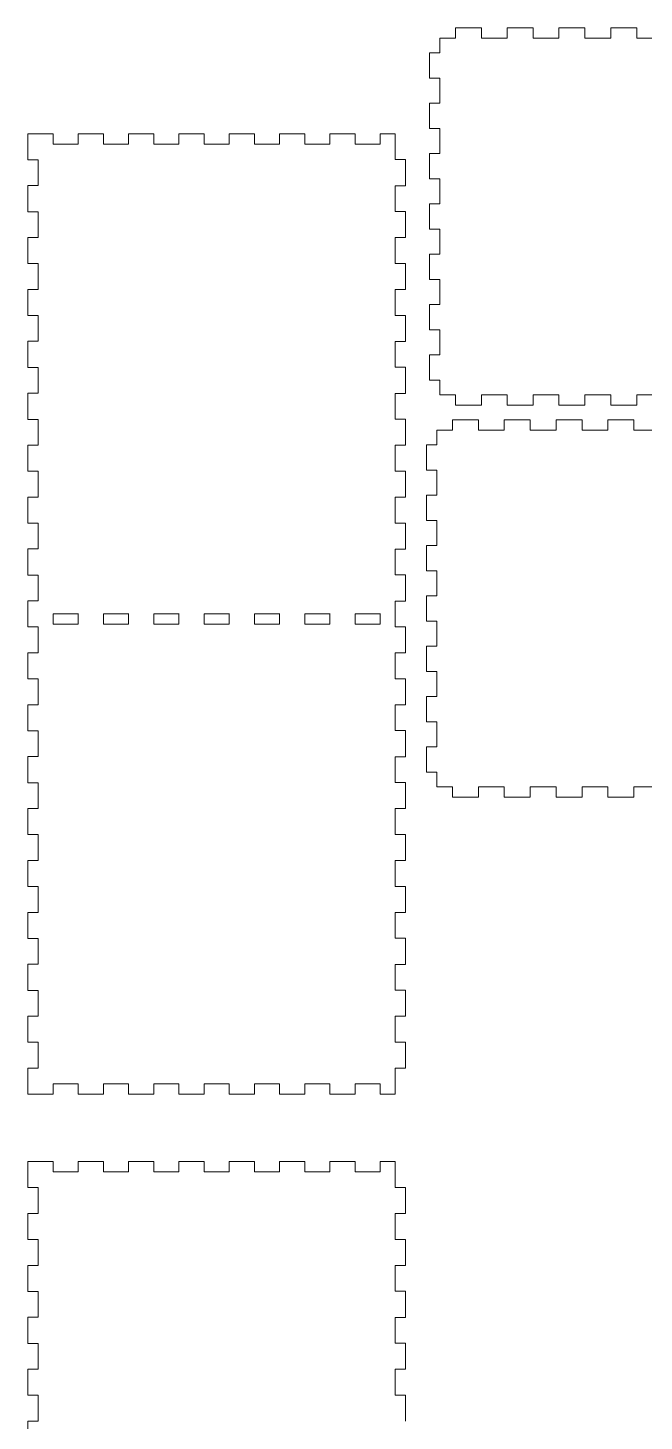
# Model space of a CAD drawing. Header units: millimetres. Extents: x -284 to 247, y -404 to 405.
# Drawn here: x -270.3 to -90.7, y -1 to 405.3 of the extents above; entities that cross this region are included whole.
import ezdxf

# ---------------------------------------------------------------- set-up
doc = ezdxf.new("R2010")
doc.units = ezdxf.units.MM
doc.header["$MEASUREMENT"] = 0
doc.layers.add('Layer 1', color=7, linetype='Continuous')

msp = doc.modelspace()

# ---------------------------------------------------------------- linework, layer by layer
at = {"layer": 'Layer 1', "lineweight": 0}
for points in [[(-150.2186, 402.2771), (-150.2186, 402.2771), (-145.6907, 402.2771), (-145.6907, 402.2771)], [(-150.2186, 397.9609), (-150.2186, 397.9609), (-150.2186, 402.2771), (-150.2186, 402.2771)], [(-145.6907, 405.2771), (-145.6907, 405.2771), (-145.6907, 402.2771), (-145.6907, 402.2771)], [(-145.6907, 405.2771), (-145.6907, 405.2771), (-138.1027, 405.2771), (-138.1027, 405.2771)], [(-138.1027, 405.2771), (-138.1027, 405.2771), (-138.1027, 402.2771), (-138.1027, 402.2771)], [(-138.1027, 402.2771), (-138.1027, 402.2771), (-130.5948, 402.2771), (-130.5948, 402.2771)], [(-130.5948, 405.2771), (-130.5948, 405.2771), (-130.5948, 402.2771), (-130.5948, 402.2771)], [(-130.5948, 405.2771), (-130.5948, 405.2771), (-123.0069, 405.2771), (-123.0069, 405.2771)], [(-123.0069, 405.2771), (-123.0069, 405.2771), (-123.0069, 402.2771), (-123.0069, 402.2771)], [(-123.0069, 402.2771), (-123.0069, 402.2771), (-115.499, 402.2771), (-115.499, 402.2771)], [(-115.499, 405.2771), (-115.499, 405.2771), (-115.499, 402.2771), (-115.499, 402.2771)], [(-115.499, 405.2771), (-115.499, 405.2771), (-107.9111, 405.2771), (-107.9111, 405.2771)], [(-107.9111, 405.2771), (-107.9111, 405.2771), (-107.9111, 402.2771), (-107.9111, 402.2771)], [(-107.9111, 402.2771), (-107.9111, 402.2771), (-100.4031, 402.2771), (-100.4031, 402.2771)], [(-100.4031, 405.2771), (-100.4031, 405.2771), (-100.4031, 402.2771), (-100.4031, 402.2771)], [(-100.4031, 405.2771), (-100.4031, 405.2771), (-92.8152, 405.2771), (-92.8152, 405.2771)], [(-92.8152, 405.2771), (-92.8152, 405.2771), (-92.8152, 402.2771), (-92.8152, 402.2771)], [(-92.8152, 402.2771), (-92.8152, 402.2771), (-85.3073, 402.2771), (-85.3073, 402.2771)], [(-153.2186, 390.585), (-153.2186, 390.585), (-153.2186, 397.9609), (-153.2186, 397.9609)], [(-150.2186, 397.9609), (-150.2186, 397.9609), (-153.2186, 397.9609), (-153.2186, 397.9609)], [(-150.2186, 390.585), (-150.2186, 390.585), (-153.2186, 390.585), (-153.2186, 390.585)], [(-150.2186, 383.2888), (-150.2186, 383.2888), (-150.2186, 390.585), (-150.2186, 390.585)], [(-153.2186, 375.913), (-153.2186, 375.913), (-153.2186, 383.2888), (-153.2186, 383.2888)], [(-150.2186, 383.2888), (-150.2186, 383.2888), (-153.2186, 383.2888), (-153.2186, 383.2888)], [(-270.3052, 374.397), (-270.3052, 374.397), (-262.9492, 374.397), (-262.9492, 374.397)], [(-270.3052, 366.8084), (-270.3052, 366.8084), (-270.3052, 374.397), (-270.3052, 374.397)], [(-262.9492, 374.397), (-262.9492, 374.397), (-262.9492, 371.397), (-262.9492, 371.397)], [(-255.6532, 374.397), (-255.6532, 374.397), (-255.6532, 371.397), (-255.6532, 371.397)], [(-255.6532, 374.397), (-255.6532, 374.397), (-248.2772, 374.397), (-248.2772, 374.397)], [(-248.2772, 374.397), (-248.2772, 374.397), (-248.2772, 371.397), (-248.2772, 371.397)], [(-240.9812, 374.397), (-240.9812, 374.397), (-240.9812, 371.397), (-240.9812, 371.397)], [(-240.9812, 374.397), (-240.9812, 374.397), (-233.6052, 374.397), (-233.6052, 374.397)], [(-233.6052, 374.397), (-233.6052, 374.397), (-233.6052, 371.397), (-233.6052, 371.397)], [(-226.3092, 374.397), (-226.3092, 374.397), (-226.3092, 371.397), (-226.3092, 371.397)], [(-226.3092, 374.397), (-226.3092, 374.397), (-218.9332, 374.397), (-218.9332, 374.397)], [(-218.9332, 374.397), (-218.9332, 374.397), (-218.9332, 371.397), (-218.9332, 371.397)], [(-211.6372, 374.397), (-211.6372, 374.397), (-211.6372, 371.397), (-211.6372, 371.397)], [(-211.6372, 374.397), (-211.6372, 374.397), (-204.2612, 374.397), (-204.2612, 374.397)], [(-204.2612, 374.397), (-204.2612, 374.397), (-204.2612, 371.397), (-204.2612, 371.397)], [(-196.9652, 374.397), (-196.9652, 374.397), (-196.9652, 371.397), (-196.9652, 371.397)], [(-196.9652, 374.397), (-196.9652, 374.397), (-189.5892, 374.397), (-189.5892, 374.397)], [(-189.5892, 374.397), (-189.5892, 374.397), (-189.5892, 371.397), (-189.5892, 371.397)], [(-182.2932, 374.397), (-182.2932, 374.397), (-182.2932, 371.397), (-182.2932, 371.397)], [(-182.2932, 374.397), (-182.2932, 374.397), (-174.9172, 374.397), (-174.9172, 374.397)], [(-174.9172, 374.397), (-174.9172, 374.397), (-174.9172, 371.397), (-174.9172, 371.397)], [(-167.6212, 374.397), (-167.6212, 374.397), (-167.6212, 371.397), (-167.6212, 371.397)], [(-167.6212, 374.397), (-167.6212, 374.397), (-163.2652, 374.397), (-163.2652, 374.397)], [(-163.2652, 366.8483), (-163.2652, 366.8483), (-163.2652, 374.397), (-163.2652, 374.397)], [(-150.2186, 375.913), (-150.2186, 375.913), (-153.2186, 375.913), (-153.2186, 375.913)], [(-150.2186, 368.6168), (-150.2186, 368.6168), (-150.2186, 375.913), (-150.2186, 375.913)], [(-262.9492, 371.397), (-262.9492, 371.397), (-255.6532, 371.397), (-255.6532, 371.397)], [(-248.2772, 371.397), (-248.2772, 371.397), (-240.9812, 371.397), (-240.9812, 371.397)], [(-233.6052, 371.397), (-233.6052, 371.397), (-226.3092, 371.397), (-226.3092, 371.397)], [(-218.9332, 371.397), (-218.9332, 371.397), (-211.6372, 371.397), (-211.6372, 371.397)], [(-204.2612, 371.397), (-204.2612, 371.397), (-196.9652, 371.397), (-196.9652, 371.397)], [(-189.5892, 371.397), (-189.5892, 371.397), (-182.2932, 371.397), (-182.2932, 371.397)], [(-174.9172, 371.397), (-174.9172, 371.397), (-167.6212, 371.397), (-167.6212, 371.397)], [(-267.3052, 366.8084), (-267.3052, 366.8084), (-270.3052, 366.8084), (-270.3052, 366.8084)], [(-267.3052, 359.2798), (-267.3052, 359.2798), (-267.3052, 366.8084), (-267.3052, 366.8084)], [(-160.2652, 366.8483), (-160.2652, 366.8483), (-163.2652, 366.8483), (-163.2652, 366.8483)], [(-160.2652, 359.2396), (-160.2652, 359.2396), (-160.2652, 366.8483), (-160.2652, 366.8483)], [(-153.2186, 361.2409), (-153.2186, 361.2409), (-153.2186, 368.6168), (-153.2186, 368.6168)], [(-150.2186, 368.6168), (-150.2186, 368.6168), (-153.2186, 368.6168), (-153.2186, 368.6168)], [(-270.3052, 351.6711), (-270.3052, 351.6711), (-270.3052, 359.2798), (-270.3052, 359.2798)], [(-267.3052, 359.2798), (-267.3052, 359.2798), (-270.3052, 359.2798), (-270.3052, 359.2798)], [(-163.2652, 351.711), (-163.2652, 351.711), (-163.2652, 359.2396), (-163.2652, 359.2396)], [(-160.2652, 359.2396), (-160.2652, 359.2396), (-163.2652, 359.2396), (-163.2652, 359.2396)], [(-150.2186, 361.2409), (-150.2186, 361.2409), (-153.2186, 361.2409), (-153.2186, 361.2409)], [(-150.2186, 353.9451), (-150.2186, 353.9451), (-150.2186, 361.2409), (-150.2186, 361.2409)], [(-153.2186, 346.5689), (-153.2186, 346.5689), (-153.2186, 353.9451), (-153.2186, 353.9451)], [(-150.2186, 353.9451), (-150.2186, 353.9451), (-153.2186, 353.9451), (-153.2186, 353.9451)], [(-267.3052, 351.6711), (-267.3052, 351.6711), (-270.3052, 351.6711), (-270.3052, 351.6711)], [(-267.3052, 344.1425), (-267.3052, 344.1425), (-267.3052, 351.6711), (-267.3052, 351.6711)], [(-160.2652, 351.711), (-160.2652, 351.711), (-163.2652, 351.711), (-163.2652, 351.711)], [(-160.2652, 344.1026), (-160.2652, 344.1026), (-160.2652, 351.711), (-160.2652, 351.711)], [(-150.2186, 346.5689), (-150.2186, 346.5689), (-153.2186, 346.5689), (-153.2186, 346.5689)], [(-150.2186, 339.2731), (-150.2186, 339.2731), (-150.2186, 346.5689), (-150.2186, 346.5689)], [(-270.3052, 336.5338), (-270.3052, 336.5338), (-270.3052, 344.1425), (-270.3052, 344.1425)], [(-267.3052, 344.1425), (-267.3052, 344.1425), (-270.3052, 344.1425), (-270.3052, 344.1425)], [(-163.2652, 336.574), (-163.2652, 336.574), (-163.2652, 344.1026), (-163.2652, 344.1026)], [(-160.2652, 344.1026), (-160.2652, 344.1026), (-163.2652, 344.1026), (-163.2652, 344.1026)], [(-153.2186, 331.8969), (-153.2186, 331.8969), (-153.2186, 339.2731), (-153.2186, 339.2731)], [(-150.2186, 339.2731), (-150.2186, 339.2731), (-153.2186, 339.2731), (-153.2186, 339.2731)], [(-267.3052, 336.5338), (-267.3052, 336.5338), (-270.3052, 336.5338), (-270.3052, 336.5338)], [(-267.3052, 329.0051), (-267.3052, 329.0051), (-267.3052, 336.5338), (-267.3052, 336.5338)], [(-160.2652, 336.574), (-160.2652, 336.574), (-163.2652, 336.574), (-163.2652, 336.574)], [(-160.2652, 328.9653), (-160.2652, 328.9653), (-160.2652, 336.574), (-160.2652, 336.574)], [(-150.2186, 331.8969), (-150.2186, 331.8969), (-153.2186, 331.8969), (-153.2186, 331.8969)], [(-150.2186, 324.6011), (-150.2186, 324.6011), (-150.2186, 331.8969), (-150.2186, 331.8969)], [(-270.3052, 321.3964), (-270.3052, 321.3964), (-270.3052, 329.0051), (-270.3052, 329.0051)], [(-267.3052, 329.0051), (-267.3052, 329.0051), (-270.3052, 329.0051), (-270.3052, 329.0051)], [(-163.2652, 321.4366), (-163.2652, 321.4366), (-163.2652, 328.9653), (-163.2652, 328.9653)], [(-160.2652, 328.9653), (-160.2652, 328.9653), (-163.2652, 328.9653), (-163.2652, 328.9653)], [(-267.3052, 321.3964), (-267.3052, 321.3964), (-270.3052, 321.3964), (-270.3052, 321.3964)], [(-267.3052, 313.8678), (-267.3052, 313.8678), (-267.3052, 321.3964), (-267.3052, 321.3964)], [(-160.2652, 321.4366), (-160.2652, 321.4366), (-163.2652, 321.4366), (-163.2652, 321.4366)], [(-160.2652, 313.8279), (-160.2652, 313.8279), (-160.2652, 321.4366), (-160.2652, 321.4366)], [(-153.2186, 317.2248), (-153.2186, 317.2248), (-153.2186, 324.6011), (-153.2186, 324.6011)], [(-150.2186, 324.6011), (-150.2186, 324.6011), (-153.2186, 324.6011), (-153.2186, 324.6011)], [(-150.2186, 317.2248), (-150.2186, 317.2248), (-153.2186, 317.2248), (-153.2186, 317.2248)], [(-150.2186, 309.929), (-150.2186, 309.929), (-150.2186, 317.2248), (-150.2186, 317.2248)], [(-270.3052, 306.2591), (-270.3052, 306.2591), (-270.3052, 313.8678), (-270.3052, 313.8678)], [(-267.3052, 313.8678), (-267.3052, 313.8678), (-270.3052, 313.8678), (-270.3052, 313.8678)], [(-163.2652, 306.2993), (-163.2652, 306.2993), (-163.2652, 313.8279), (-163.2652, 313.8279)], [(-160.2652, 313.8279), (-160.2652, 313.8279), (-163.2652, 313.8279), (-163.2652, 313.8279)], [(-153.2186, 302.5528), (-153.2186, 302.5528), (-153.2186, 309.929), (-153.2186, 309.929)], [(-150.2186, 309.929), (-150.2186, 309.929), (-153.2186, 309.929), (-153.2186, 309.929)], [(-267.3052, 306.2591), (-267.3052, 306.2591), (-270.3052, 306.2591), (-270.3052, 306.2591)], [(-267.3052, 298.7304), (-267.3052, 298.7304), (-267.3052, 306.2591), (-267.3052, 306.2591)], [(-160.2652, 306.2993), (-160.2652, 306.2993), (-163.2652, 306.2993), (-163.2652, 306.2993)], [(-160.2652, 298.6906), (-160.2652, 298.6906), (-160.2652, 306.2993), (-160.2652, 306.2993)], [(-150.2186, 302.5528), (-150.2186, 302.5528), (-153.2186, 302.5528), (-153.2186, 302.5528)], [(-150.2186, 298.2369), (-150.2186, 298.2369), (-150.2186, 302.5528), (-150.2186, 302.5528)], [(-270.3052, 291.1221), (-270.3052, 291.1221), (-270.3052, 298.7304), (-270.3052, 298.7304)], [(-267.3052, 298.7304), (-267.3052, 298.7304), (-270.3052, 298.7304), (-270.3052, 298.7304)], [(-163.2652, 291.1619), (-163.2652, 291.1619), (-163.2652, 298.6906), (-163.2652, 298.6906)], [(-160.2652, 298.6906), (-160.2652, 298.6906), (-163.2652, 298.6906), (-163.2652, 298.6906)], [(-150.2186, 298.2369), (-150.2186, 298.2369), (-145.6907, 298.2369), (-145.6907, 298.2369)], [(-145.6907, 298.2369), (-145.6907, 298.2369), (-145.6907, 295.2369), (-145.6907, 295.2369)], [(-138.1027, 298.2369), (-138.1027, 298.2369), (-138.1027, 295.2369), (-138.1027, 295.2369)], [(-138.1027, 298.2369), (-138.1027, 298.2369), (-130.5948, 298.2369), (-130.5948, 298.2369)], [(-130.5948, 298.2369), (-130.5948, 298.2369), (-130.5948, 295.2369), (-130.5948, 295.2369)], [(-123.0069, 298.2369), (-123.0069, 298.2369), (-123.0069, 295.2369), (-123.0069, 295.2369)], [(-123.0069, 298.2369), (-123.0069, 298.2369), (-115.499, 298.2369), (-115.499, 298.2369)], [(-115.499, 298.2369), (-115.499, 298.2369), (-115.499, 295.2369), (-115.499, 295.2369)], [(-107.9111, 298.2369), (-107.9111, 298.2369), (-107.9111, 295.2369), (-107.9111, 295.2369)], [(-107.9111, 298.2369), (-107.9111, 298.2369), (-100.4031, 298.2369), (-100.4031, 298.2369)], [(-100.4031, 298.2369), (-100.4031, 298.2369), (-100.4031, 295.2369), (-100.4031, 295.2369)], [(-92.8152, 298.2369), (-92.8152, 298.2369), (-92.8152, 295.2369), (-92.8152, 295.2369)], [(-92.8152, 298.2369), (-92.8152, 298.2369), (-85.3073, 298.2369), (-85.3073, 298.2369)], [(-145.6907, 295.2369), (-145.6907, 295.2369), (-138.1027, 295.2369), (-138.1027, 295.2369)], [(-130.5948, 295.2369), (-130.5948, 295.2369), (-123.0069, 295.2369), (-123.0069, 295.2369)], [(-115.499, 295.2369), (-115.499, 295.2369), (-107.9111, 295.2369), (-107.9111, 295.2369)], [(-100.4031, 295.2369), (-100.4031, 295.2369), (-92.8152, 295.2369), (-92.8152, 295.2369)], [(-267.3052, 291.1221), (-267.3052, 291.1221), (-270.3052, 291.1221), (-270.3052, 291.1221)], [(-267.3052, 283.5931), (-267.3052, 283.5931), (-267.3052, 291.1221), (-267.3052, 291.1221)], [(-160.2652, 291.1619), (-160.2652, 291.1619), (-163.2652, 291.1619), (-163.2652, 291.1619)], [(-160.2652, 283.5532), (-160.2652, 283.5532), (-160.2652, 291.1619), (-160.2652, 291.1619)], [(-146.5374, 290.9771), (-146.5374, 290.9771), (-146.5374, 287.9771), (-146.5374, 287.9771)], [(-146.5374, 290.9771), (-146.5374, 290.9771), (-138.9494, 290.9771), (-138.9494, 290.9771)], [(-138.9494, 290.9771), (-138.9494, 290.9771), (-138.9494, 287.9771), (-138.9494, 287.9771)], [(-131.4415, 290.9771), (-131.4415, 290.9771), (-131.4415, 287.9771), (-131.4415, 287.9771)], [(-131.4415, 290.9771), (-131.4415, 290.9771), (-123.8536, 290.9771), (-123.8536, 290.9771)], [(-123.8536, 290.9771), (-123.8536, 290.9771), (-123.8536, 287.9771), (-123.8536, 287.9771)], [(-116.3457, 290.9771), (-116.3457, 290.9771), (-116.3457, 287.9771), (-116.3457, 287.9771)], [(-116.3457, 290.9771), (-116.3457, 290.9771), (-108.7578, 290.9771), (-108.7578, 290.9771)], [(-108.7578, 290.9771), (-108.7578, 290.9771), (-108.7578, 287.9771), (-108.7578, 287.9771)], [(-101.2498, 290.9771), (-101.2498, 290.9771), (-101.2498, 287.9771), (-101.2498, 287.9771)], [(-101.2498, 290.9771), (-101.2498, 290.9771), (-93.6619, 290.9771), (-93.6619, 290.9771)], [(-93.6619, 290.9771), (-93.6619, 290.9771), (-93.6619, 287.9771), (-93.6619, 287.9771)], [(-151.0653, 287.9771), (-151.0653, 287.9771), (-146.5374, 287.9771), (-146.5374, 287.9771)], [(-151.0653, 283.6609), (-151.0653, 283.6609), (-151.0653, 287.9771), (-151.0653, 287.9771)], [(-138.9494, 287.9771), (-138.9494, 287.9771), (-131.4415, 287.9771), (-131.4415, 287.9771)], [(-123.8536, 287.9771), (-123.8536, 287.9771), (-116.3457, 287.9771), (-116.3457, 287.9771)], [(-108.7578, 287.9771), (-108.7578, 287.9771), (-101.2498, 287.9771), (-101.2498, 287.9771)], [(-93.6619, 287.9771), (-93.6619, 287.9771), (-86.154, 287.9771), (-86.154, 287.9771)], [(-270.3052, 275.9847), (-270.3052, 275.9847), (-270.3052, 283.5931), (-270.3052, 283.5931)], [(-267.3052, 283.5931), (-267.3052, 283.5931), (-270.3052, 283.5931), (-270.3052, 283.5931)], [(-163.2652, 276.0246), (-163.2652, 276.0246), (-163.2652, 283.5532), (-163.2652, 283.5532)], [(-160.2652, 283.5532), (-160.2652, 283.5532), (-163.2652, 283.5532), (-163.2652, 283.5532)], [(-154.0653, 276.285), (-154.0653, 276.285), (-154.0653, 283.6609), (-154.0653, 283.6609)], [(-151.0653, 283.6609), (-151.0653, 283.6609), (-154.0653, 283.6609), (-154.0653, 283.6609)], [(-151.0653, 276.285), (-151.0653, 276.285), (-154.0653, 276.285), (-154.0653, 276.285)], [(-151.0653, 268.9888), (-151.0653, 268.9888), (-151.0653, 276.285), (-151.0653, 276.285)], [(-267.3052, 275.9847), (-267.3052, 275.9847), (-270.3052, 275.9847), (-270.3052, 275.9847)], [(-267.3052, 268.4561), (-267.3052, 268.4561), (-267.3052, 275.9847), (-267.3052, 275.9847)], [(-160.2652, 276.0246), (-160.2652, 276.0246), (-163.2652, 276.0246), (-163.2652, 276.0246)], [(-160.2652, 268.4159), (-160.2652, 268.4159), (-160.2652, 276.0246), (-160.2652, 276.0246)], [(-270.3052, 260.8474), (-270.3052, 260.8474), (-270.3052, 268.4561), (-270.3052, 268.4561)], [(-267.3052, 268.4561), (-267.3052, 268.4561), (-270.3052, 268.4561), (-270.3052, 268.4561)], [(-163.2652, 260.8873), (-163.2652, 260.8873), (-163.2652, 268.4159), (-163.2652, 268.4159)], [(-160.2652, 268.4159), (-160.2652, 268.4159), (-163.2652, 268.4159), (-163.2652, 268.4159)], [(-154.0653, 261.613), (-154.0653, 261.613), (-154.0653, 268.9888), (-154.0653, 268.9888)], [(-151.0653, 268.9888), (-151.0653, 268.9888), (-154.0653, 268.9888), (-154.0653, 268.9888)], [(-267.3052, 260.8474), (-267.3052, 260.8474), (-270.3052, 260.8474), (-270.3052, 260.8474)], [(-267.3052, 253.3188), (-267.3052, 253.3188), (-267.3052, 260.8474), (-267.3052, 260.8474)], [(-160.2652, 260.8873), (-160.2652, 260.8873), (-163.2652, 260.8873), (-163.2652, 260.8873)], [(-160.2652, 253.2786), (-160.2652, 253.2786), (-160.2652, 260.8873), (-160.2652, 260.8873)], [(-151.0653, 261.613), (-151.0653, 261.613), (-154.0653, 261.613), (-154.0653, 261.613)], [(-151.0653, 254.3168), (-151.0653, 254.3168), (-151.0653, 261.613), (-151.0653, 261.613)], [(-270.3052, 245.7101), (-270.3052, 245.7101), (-270.3052, 253.3188), (-270.3052, 253.3188)], [(-267.3052, 253.3188), (-267.3052, 253.3188), (-270.3052, 253.3188), (-270.3052, 253.3188)], [(-163.2652, 245.7499), (-163.2652, 245.7499), (-163.2652, 253.2786), (-163.2652, 253.2786)], [(-160.2652, 253.2786), (-160.2652, 253.2786), (-163.2652, 253.2786), (-163.2652, 253.2786)], [(-154.0653, 246.9409), (-154.0653, 246.9409), (-154.0653, 254.3168), (-154.0653, 254.3168)], [(-151.0653, 254.3168), (-151.0653, 254.3168), (-154.0653, 254.3168), (-154.0653, 254.3168)], [(-267.3052, 245.7101), (-267.3052, 245.7101), (-270.3052, 245.7101), (-270.3052, 245.7101)], [(-267.3052, 238.1814), (-267.3052, 238.1814), (-267.3052, 245.7101), (-267.3052, 245.7101)], [(-160.2652, 245.7499), (-160.2652, 245.7499), (-163.2652, 245.7499), (-163.2652, 245.7499)], [(-160.2652, 238.1412), (-160.2652, 238.1412), (-160.2652, 245.7499), (-160.2652, 245.7499)], [(-151.0653, 246.9409), (-151.0653, 246.9409), (-154.0653, 246.9409), (-154.0653, 246.9409)], [(-151.0653, 239.6451), (-151.0653, 239.6451), (-151.0653, 246.9409), (-151.0653, 246.9409)], [(-270.3052, 230.5727), (-270.3052, 230.5727), (-270.3052, 238.1814), (-270.3052, 238.1814)], [(-267.3052, 238.1814), (-267.3052, 238.1814), (-270.3052, 238.1814), (-270.3052, 238.1814)], [(-163.2652, 230.6126), (-163.2652, 230.6126), (-163.2652, 238.1412), (-163.2652, 238.1412)], [(-160.2652, 238.1412), (-160.2652, 238.1412), (-163.2652, 238.1412), (-163.2652, 238.1412)], [(-154.0653, 232.2689), (-154.0653, 232.2689), (-154.0653, 239.6451), (-154.0653, 239.6451)], [(-151.0653, 239.6451), (-151.0653, 239.6451), (-154.0653, 239.6451), (-154.0653, 239.6451)], [(-262.9492, 234.397), (-262.9492, 234.397), (-262.9492, 231.397), (-262.9492, 231.397)], [(-262.9295, 234.397), (-262.9295, 234.397), (-255.5735, 234.397), (-255.5735, 234.397)], [(-255.6532, 234.397), (-255.6532, 234.397), (-255.6532, 231.397), (-255.6532, 231.397)], [(-248.2775, 234.397), (-248.2775, 234.397), (-240.9015, 234.397), (-240.9015, 234.397)], [(-248.2772, 234.397), (-248.2772, 234.397), (-248.2772, 231.397), (-248.2772, 231.397)], [(-240.9812, 234.397), (-240.9812, 234.397), (-240.9812, 231.397), (-240.9812, 231.397)], [(-233.6055, 234.397), (-233.6055, 234.397), (-226.2295, 234.397), (-226.2295, 234.397)], [(-233.6052, 234.397), (-233.6052, 234.397), (-233.6052, 231.397), (-233.6052, 231.397)], [(-226.3092, 234.397), (-226.3092, 234.397), (-226.3092, 231.397), (-226.3092, 231.397)], [(-218.9335, 234.397), (-218.9335, 234.397), (-211.5575, 234.397), (-211.5575, 234.397)], [(-218.9332, 234.397), (-218.9332, 234.397), (-218.9332, 231.397), (-218.9332, 231.397)], [(-211.6372, 234.397), (-211.6372, 234.397), (-211.6372, 231.397), (-211.6372, 231.397)], [(-204.2615, 234.397), (-204.2615, 234.397), (-196.8855, 234.397), (-196.8855, 234.397)], [(-204.2612, 234.397), (-204.2612, 234.397), (-204.2612, 231.397), (-204.2612, 231.397)], [(-196.9652, 234.397), (-196.9652, 234.397), (-196.9652, 231.397), (-196.9652, 231.397)], [(-189.5895, 234.397), (-189.5895, 234.397), (-182.2135, 234.397), (-182.2135, 234.397)], [(-189.5892, 234.397), (-189.5892, 234.397), (-189.5892, 231.397), (-189.5892, 231.397)], [(-182.2932, 234.397), (-182.2932, 234.397), (-182.2932, 231.397), (-182.2932, 231.397)], [(-174.9175, 234.397), (-174.9175, 234.397), (-167.5415, 234.397), (-167.5415, 234.397)], [(-174.9172, 234.397), (-174.9172, 234.397), (-174.9172, 231.397), (-174.9172, 231.397)], [(-167.6212, 234.397), (-167.6212, 234.397), (-167.6212, 231.397), (-167.6212, 231.397)], [(-151.0653, 232.2689), (-151.0653, 232.2689), (-154.0653, 232.2689), (-154.0653, 232.2689)], [(-151.0653, 224.9731), (-151.0653, 224.9731), (-151.0653, 232.2689), (-151.0653, 232.2689)], [(-267.3052, 230.5727), (-267.3052, 230.5727), (-270.3052, 230.5727), (-270.3052, 230.5727)], [(-267.3052, 223.0441), (-267.3052, 223.0441), (-267.3052, 230.5727), (-267.3052, 230.5727)], [(-262.9492, 231.397), (-262.9492, 231.397), (-255.6532, 231.397), (-255.6532, 231.397)], [(-248.2772, 231.397), (-248.2772, 231.397), (-240.9812, 231.397), (-240.9812, 231.397)], [(-233.6052, 231.397), (-233.6052, 231.397), (-226.3092, 231.397), (-226.3092, 231.397)], [(-218.9332, 231.397), (-218.9332, 231.397), (-211.6372, 231.397), (-211.6372, 231.397)], [(-204.2612, 231.397), (-204.2612, 231.397), (-196.9652, 231.397), (-196.9652, 231.397)], [(-189.5892, 231.397), (-189.5892, 231.397), (-182.2932, 231.397), (-182.2932, 231.397)], [(-174.9172, 231.397), (-174.9172, 231.397), (-167.6212, 231.397), (-167.6212, 231.397)], [(-160.2652, 230.6126), (-160.2652, 230.6126), (-163.2652, 230.6126), (-163.2652, 230.6126)], [(-160.2652, 223.0042), (-160.2652, 223.0042), (-160.2652, 230.6126), (-160.2652, 230.6126)], [(-154.0653, 217.5969), (-154.0653, 217.5969), (-154.0653, 224.9731), (-154.0653, 224.9731)], [(-151.0653, 224.9731), (-151.0653, 224.9731), (-154.0653, 224.9731), (-154.0653, 224.9731)], [(-270.3052, 215.4354), (-270.3052, 215.4354), (-270.3052, 223.0441), (-270.3052, 223.0441)], [(-267.3052, 223.0441), (-267.3052, 223.0441), (-270.3052, 223.0441), (-270.3052, 223.0441)], [(-163.2652, 215.4756), (-163.2652, 215.4756), (-163.2652, 223.0042), (-163.2652, 223.0042)], [(-160.2652, 223.0042), (-160.2652, 223.0042), (-163.2652, 223.0042), (-163.2652, 223.0042)], [(-267.3052, 215.4354), (-267.3052, 215.4354), (-270.3052, 215.4354), (-270.3052, 215.4354)], [(-267.3052, 207.9067), (-267.3052, 207.9067), (-267.3052, 215.4354), (-267.3052, 215.4354)], [(-160.2652, 215.4756), (-160.2652, 215.4756), (-163.2652, 215.4756), (-163.2652, 215.4756)], [(-160.2652, 207.8669), (-160.2652, 207.8669), (-160.2652, 215.4756), (-160.2652, 215.4756)], [(-151.0653, 217.5969), (-151.0653, 217.5969), (-154.0653, 217.5969), (-154.0653, 217.5969)], [(-151.0653, 210.3011), (-151.0653, 210.3011), (-151.0653, 217.5969), (-151.0653, 217.5969)], [(-270.3052, 200.298), (-270.3052, 200.298), (-270.3052, 207.9067), (-270.3052, 207.9067)], [(-267.3052, 207.9067), (-267.3052, 207.9067), (-270.3052, 207.9067), (-270.3052, 207.9067)], [(-163.2652, 200.3382), (-163.2652, 200.3382), (-163.2652, 207.8669), (-163.2652, 207.8669)], [(-160.2652, 207.8669), (-160.2652, 207.8669), (-163.2652, 207.8669), (-163.2652, 207.8669)], [(-154.0653, 202.9248), (-154.0653, 202.9248), (-154.0653, 210.3011), (-154.0653, 210.3011)], [(-151.0653, 210.3011), (-151.0653, 210.3011), (-154.0653, 210.3011), (-154.0653, 210.3011)], [(-267.3052, 200.298), (-267.3052, 200.298), (-270.3052, 200.298), (-270.3052, 200.298)], [(-267.3052, 192.7694), (-267.3052, 192.7694), (-267.3052, 200.298), (-267.3052, 200.298)], [(-160.2652, 200.3382), (-160.2652, 200.3382), (-163.2652, 200.3382), (-163.2652, 200.3382)], [(-160.2652, 192.7295), (-160.2652, 192.7295), (-160.2652, 200.3382), (-160.2652, 200.3382)], [(-151.0653, 202.9248), (-151.0653, 202.9248), (-154.0653, 202.9248), (-154.0653, 202.9248)], [(-151.0653, 195.629), (-151.0653, 195.629), (-151.0653, 202.9248), (-151.0653, 202.9248)], [(-154.0653, 188.2528), (-154.0653, 188.2528), (-154.0653, 195.629), (-154.0653, 195.629)], [(-151.0653, 195.629), (-151.0653, 195.629), (-154.0653, 195.629), (-154.0653, 195.629)], [(-270.3052, 185.1607), (-270.3052, 185.1607), (-270.3052, 192.7694), (-270.3052, 192.7694)], [(-267.3052, 192.7694), (-267.3052, 192.7694), (-270.3052, 192.7694), (-270.3052, 192.7694)], [(-163.2652, 185.2009), (-163.2652, 185.2009), (-163.2652, 192.7295), (-163.2652, 192.7295)], [(-160.2652, 192.7295), (-160.2652, 192.7295), (-163.2652, 192.7295), (-163.2652, 192.7295)], [(-151.0653, 188.2528), (-151.0653, 188.2528), (-154.0653, 188.2528), (-154.0653, 188.2528)], [(-151.0653, 183.9369), (-151.0653, 183.9369), (-151.0653, 188.2528), (-151.0653, 188.2528)], [(-267.3052, 185.1607), (-267.3052, 185.1607), (-270.3052, 185.1607), (-270.3052, 185.1607)], [(-267.3052, 177.6321), (-267.3052, 177.6321), (-267.3052, 185.1607), (-267.3052, 185.1607)], [(-160.2652, 185.2009), (-160.2652, 185.2009), (-163.2652, 185.2009), (-163.2652, 185.2009)], [(-160.2652, 177.5922), (-160.2652, 177.5922), (-160.2652, 185.2009), (-160.2652, 185.2009)], [(-151.0653, 183.9369), (-151.0653, 183.9369), (-146.5374, 183.9369), (-146.5374, 183.9369)], [(-146.5374, 183.9369), (-146.5374, 183.9369), (-146.5374, 180.9369), (-146.5374, 180.9369)], [(-138.9494, 183.9369), (-138.9494, 183.9369), (-138.9494, 180.9369), (-138.9494, 180.9369)], [(-138.9494, 183.9369), (-138.9494, 183.9369), (-131.4415, 183.9369), (-131.4415, 183.9369)], [(-131.4415, 183.9369), (-131.4415, 183.9369), (-131.4415, 180.9369), (-131.4415, 180.9369)], [(-123.8536, 183.9369), (-123.8536, 183.9369), (-123.8536, 180.9369), (-123.8536, 180.9369)], [(-123.8536, 183.9369), (-123.8536, 183.9369), (-116.3457, 183.9369), (-116.3457, 183.9369)], [(-116.3457, 183.9369), (-116.3457, 183.9369), (-116.3457, 180.9369), (-116.3457, 180.9369)], [(-108.7578, 183.9369), (-108.7578, 183.9369), (-108.7578, 180.9369), (-108.7578, 180.9369)], [(-108.7578, 183.9369), (-108.7578, 183.9369), (-101.2498, 183.9369), (-101.2498, 183.9369)], [(-101.2498, 183.9369), (-101.2498, 183.9369), (-101.2498, 180.9369), (-101.2498, 180.9369)], [(-93.6619, 183.9369), (-93.6619, 183.9369), (-93.6619, 180.9369), (-93.6619, 180.9369)], [(-93.6619, 183.9369), (-93.6619, 183.9369), (-86.154, 183.9369), (-86.154, 183.9369)], [(-146.5374, 180.9369), (-146.5374, 180.9369), (-138.9494, 180.9369), (-138.9494, 180.9369)], [(-131.4415, 180.9369), (-131.4415, 180.9369), (-123.8536, 180.9369), (-123.8536, 180.9369)], [(-116.3457, 180.9369), (-116.3457, 180.9369), (-108.7578, 180.9369), (-108.7578, 180.9369)], [(-101.2498, 180.9369), (-101.2498, 180.9369), (-93.6619, 180.9369), (-93.6619, 180.9369)], [(-270.3052, 170.0237), (-270.3052, 170.0237), (-270.3052, 177.6321), (-270.3052, 177.6321)], [(-267.3052, 177.6321), (-267.3052, 177.6321), (-270.3052, 177.6321), (-270.3052, 177.6321)], [(-163.2652, 170.0636), (-163.2652, 170.0636), (-163.2652, 177.5922), (-163.2652, 177.5922)], [(-160.2652, 177.5922), (-160.2652, 177.5922), (-163.2652, 177.5922), (-163.2652, 177.5922)], [(-267.3052, 170.0237), (-267.3052, 170.0237), (-270.3052, 170.0237), (-270.3052, 170.0237)], [(-267.3052, 162.4947), (-267.3052, 162.4947), (-267.3052, 170.0237), (-267.3052, 170.0237)], [(-160.2652, 170.0636), (-160.2652, 170.0636), (-163.2652, 170.0636), (-163.2652, 170.0636)], [(-160.2652, 162.4549), (-160.2652, 162.4549), (-160.2652, 170.0636), (-160.2652, 170.0636)], [(-270.3052, 154.8864), (-270.3052, 154.8864), (-270.3052, 162.4947), (-270.3052, 162.4947)], [(-267.3052, 162.4947), (-267.3052, 162.4947), (-270.3052, 162.4947), (-270.3052, 162.4947)], [(-163.2652, 154.9262), (-163.2652, 154.9262), (-163.2652, 162.4549), (-163.2652, 162.4549)], [(-160.2652, 162.4549), (-160.2652, 162.4549), (-163.2652, 162.4549), (-163.2652, 162.4549)], [(-267.3052, 154.8864), (-267.3052, 154.8864), (-270.3052, 154.8864), (-270.3052, 154.8864)], [(-267.3052, 147.3577), (-267.3052, 147.3577), (-267.3052, 154.8864), (-267.3052, 154.8864)], [(-160.2652, 154.9262), (-160.2652, 154.9262), (-163.2652, 154.9262), (-163.2652, 154.9262)], [(-160.2652, 147.3175), (-160.2652, 147.3175), (-160.2652, 154.9262), (-160.2652, 154.9262)], [(-270.3052, 139.7489), (-270.3052, 139.7489), (-270.3052, 147.3577), (-270.3052, 147.3577)], [(-267.3052, 147.3577), (-267.3052, 147.3577), (-270.3052, 147.3577), (-270.3052, 147.3577)], [(-163.2652, 139.789), (-163.2652, 139.789), (-163.2652, 147.3175), (-163.2652, 147.3175)], [(-160.2652, 147.3175), (-160.2652, 147.3175), (-163.2652, 147.3175), (-163.2652, 147.3175)], [(-267.3052, 139.7489), (-267.3052, 139.7489), (-270.3052, 139.7489), (-270.3052, 139.7489)], [(-267.3052, 132.2203), (-267.3052, 132.2203), (-267.3052, 139.7489), (-267.3052, 139.7489)], [(-160.2652, 139.789), (-160.2652, 139.789), (-163.2652, 139.789), (-163.2652, 139.789)], [(-160.2652, 132.1803), (-160.2652, 132.1803), (-160.2652, 139.789), (-160.2652, 139.789)], [(-270.3052, 124.6116), (-270.3052, 124.6116), (-270.3052, 132.2203), (-270.3052, 132.2203)], [(-267.3052, 132.2203), (-267.3052, 132.2203), (-270.3052, 132.2203), (-270.3052, 132.2203)], [(-163.2652, 124.6516), (-163.2652, 124.6516), (-163.2652, 132.1803), (-163.2652, 132.1803)], [(-160.2652, 132.1803), (-160.2652, 132.1803), (-163.2652, 132.1803), (-163.2652, 132.1803)], [(-267.3052, 124.6116), (-267.3052, 124.6116), (-270.3052, 124.6116), (-270.3052, 124.6116)], [(-267.3052, 117.083), (-267.3052, 117.083), (-267.3052, 124.6116), (-267.3052, 124.6116)], [(-160.2652, 124.6516), (-160.2652, 124.6516), (-163.2652, 124.6516), (-163.2652, 124.6516)], [(-160.2652, 117.043), (-160.2652, 117.043), (-160.2652, 124.6516), (-160.2652, 124.6516)], [(-270.3052, 109.4743), (-270.3052, 109.4743), (-270.3052, 117.083), (-270.3052, 117.083)], [(-267.3052, 117.083), (-267.3052, 117.083), (-270.3052, 117.083), (-270.3052, 117.083)], [(-163.2652, 109.5143), (-163.2652, 109.5143), (-163.2652, 117.043), (-163.2652, 117.043)], [(-160.2652, 117.043), (-160.2652, 117.043), (-163.2652, 117.043), (-163.2652, 117.043)], [(-267.3052, 109.4743), (-267.3052, 109.4743), (-270.3052, 109.4743), (-270.3052, 109.4743)], [(-267.3052, 101.9457), (-267.3052, 101.9457), (-267.3052, 109.4743), (-267.3052, 109.4743)], [(-160.2652, 109.5143), (-160.2652, 109.5143), (-163.2652, 109.5143), (-163.2652, 109.5143)], [(-160.2652, 101.9057), (-160.2652, 101.9057), (-160.2652, 109.5143), (-160.2652, 109.5143)], [(-270.3052, 94.3571), (-270.3052, 94.3571), (-270.3052, 101.9457), (-270.3052, 101.9457)], [(-267.3052, 101.9457), (-267.3052, 101.9457), (-270.3052, 101.9457), (-270.3052, 101.9457)], [(-163.2652, 94.3571), (-163.2652, 94.3571), (-163.2652, 101.9057), (-163.2652, 101.9057)], [(-160.2652, 101.9057), (-160.2652, 101.9057), (-163.2652, 101.9057), (-163.2652, 101.9057)], [(-270.3052, 94.3571), (-270.3052, 94.3571), (-262.9492, 94.3571), (-262.9492, 94.3571)], [(-262.9492, 97.3571), (-262.9492, 97.3571), (-262.9492, 94.3571), (-262.9492, 94.3571)], [(-262.9492, 97.3571), (-262.9492, 97.3571), (-255.6532, 97.3571), (-255.6532, 97.3571)], [(-255.6532, 97.3571), (-255.6532, 97.3571), (-255.6532, 94.3571), (-255.6532, 94.3571)], [(-255.6532, 94.3571), (-255.6532, 94.3571), (-248.2772, 94.3571), (-248.2772, 94.3571)], [(-248.2772, 97.3571), (-248.2772, 97.3571), (-248.2772, 94.3571), (-248.2772, 94.3571)], [(-248.2772, 97.3571), (-248.2772, 97.3571), (-240.9812, 97.3571), (-240.9812, 97.3571)], [(-240.9812, 97.3571), (-240.9812, 97.3571), (-240.9812, 94.3571), (-240.9812, 94.3571)], [(-240.9812, 94.3571), (-240.9812, 94.3571), (-233.6052, 94.3571), (-233.6052, 94.3571)], [(-233.6052, 97.3571), (-233.6052, 97.3571), (-233.6052, 94.3571), (-233.6052, 94.3571)], [(-233.6052, 97.3571), (-233.6052, 97.3571), (-226.3092, 97.3571), (-226.3092, 97.3571)], [(-226.3092, 97.3571), (-226.3092, 97.3571), (-226.3092, 94.3571), (-226.3092, 94.3571)], [(-226.3092, 94.3571), (-226.3092, 94.3571), (-218.9332, 94.3571), (-218.9332, 94.3571)], [(-218.9332, 97.3571), (-218.9332, 97.3571), (-218.9332, 94.3571), (-218.9332, 94.3571)], [(-218.9332, 97.3571), (-218.9332, 97.3571), (-211.6372, 97.3571), (-211.6372, 97.3571)], [(-211.6372, 97.3571), (-211.6372, 97.3571), (-211.6372, 94.3571), (-211.6372, 94.3571)], [(-211.6372, 94.3571), (-211.6372, 94.3571), (-204.2612, 94.3571), (-204.2612, 94.3571)], [(-204.2612, 97.3571), (-204.2612, 97.3571), (-204.2612, 94.3571), (-204.2612, 94.3571)], [(-204.2612, 97.3571), (-204.2612, 97.3571), (-196.9652, 97.3571), (-196.9652, 97.3571)], [(-196.9652, 97.3571), (-196.9652, 97.3571), (-196.9652, 94.3571), (-196.9652, 94.3571)], [(-196.9652, 94.3571), (-196.9652, 94.3571), (-189.5892, 94.3571), (-189.5892, 94.3571)], [(-189.5892, 97.3571), (-189.5892, 97.3571), (-189.5892, 94.3571), (-189.5892, 94.3571)], [(-189.5892, 97.3571), (-189.5892, 97.3571), (-182.2932, 97.3571), (-182.2932, 97.3571)], [(-182.2932, 97.3571), (-182.2932, 97.3571), (-182.2932, 94.3571), (-182.2932, 94.3571)], [(-182.2932, 94.3571), (-182.2932, 94.3571), (-174.9172, 94.3571), (-174.9172, 94.3571)], [(-174.9172, 97.3571), (-174.9172, 97.3571), (-174.9172, 94.3571), (-174.9172, 94.3571)], [(-174.9172, 97.3571), (-174.9172, 97.3571), (-167.6212, 97.3571), (-167.6212, 97.3571)], [(-167.6212, 97.3571), (-167.6212, 97.3571), (-167.6212, 94.3571), (-167.6212, 94.3571)], [(-167.6212, 94.3571), (-167.6212, 94.3571), (-163.2652, 94.3571), (-163.2652, 94.3571)], [(-270.3055, 74.6769), (-270.3055, 74.6769), (-262.9497, 74.6769), (-262.9497, 74.6769)], [(-270.3055, 67.0883), (-270.3055, 67.0883), (-270.3055, 74.6769), (-270.3055, 74.6769)], [(-262.9497, 74.6769), (-262.9497, 74.6769), (-262.9497, 71.6769), (-262.9497, 71.6769)], [(-255.6535, 74.6769), (-255.6535, 74.6769), (-255.6535, 71.6769), (-255.6535, 71.6769)], [(-255.6535, 74.6769), (-255.6535, 74.6769), (-248.2777, 74.6769), (-248.2777, 74.6769)], [(-248.2777, 74.6769), (-248.2777, 74.6769), (-248.2777, 71.6769), (-248.2777, 71.6769)], [(-240.9815, 74.6769), (-240.9815, 74.6769), (-240.9815, 71.6769), (-240.9815, 71.6769)], [(-240.9815, 74.6769), (-240.9815, 74.6769), (-233.6056, 74.6769), (-233.6056, 74.6769)], [(-233.6056, 74.6769), (-233.6056, 74.6769), (-233.6056, 71.6769), (-233.6056, 71.6769)], [(-226.3095, 74.6769), (-226.3095, 74.6769), (-226.3095, 71.6769), (-226.3095, 71.6769)], [(-226.3095, 74.6769), (-226.3095, 74.6769), (-218.9336, 74.6769), (-218.9336, 74.6769)], [(-218.9336, 74.6769), (-218.9336, 74.6769), (-218.9336, 71.6769), (-218.9336, 71.6769)], [(-211.6375, 74.6769), (-211.6375, 74.6769), (-211.6375, 71.6769), (-211.6375, 71.6769)], [(-211.6375, 74.6769), (-211.6375, 74.6769), (-204.2616, 74.6769), (-204.2616, 74.6769)], [(-204.2616, 74.6769), (-204.2616, 74.6769), (-204.2616, 71.6769), (-204.2616, 71.6769)], [(-196.9654, 74.6769), (-196.9654, 74.6769), (-196.9654, 71.6769), (-196.9654, 71.6769)], [(-196.9654, 74.6769), (-196.9654, 74.6769), (-189.5895, 74.6769), (-189.5895, 74.6769)], [(-189.5895, 74.6769), (-189.5895, 74.6769), (-189.5895, 71.6769), (-189.5895, 71.6769)], [(-182.2937, 74.6769), (-182.2937, 74.6769), (-182.2937, 71.6769), (-182.2937, 71.6769)], [(-182.2937, 74.6769), (-182.2937, 74.6769), (-174.9175, 74.6769), (-174.9175, 74.6769)], [(-174.9175, 74.6769), (-174.9175, 74.6769), (-174.9175, 71.6769), (-174.9175, 71.6769)], [(-167.6217, 74.6769), (-167.6217, 74.6769), (-167.6217, 71.6769), (-167.6217, 71.6769)], [(-167.6217, 74.6769), (-167.6217, 74.6769), (-163.2656, 74.6769), (-163.2656, 74.6769)], [(-163.2656, 67.1282), (-163.2656, 67.1282), (-163.2656, 74.6769), (-163.2656, 74.6769)], [(-262.9497, 71.6769), (-262.9497, 71.6769), (-255.6535, 71.6769), (-255.6535, 71.6769)], [(-248.2777, 71.6769), (-248.2777, 71.6769), (-240.9815, 71.6769), (-240.9815, 71.6769)], [(-233.6056, 71.6769), (-233.6056, 71.6769), (-226.3095, 71.6769), (-226.3095, 71.6769)], [(-218.9336, 71.6769), (-218.9336, 71.6769), (-211.6375, 71.6769), (-211.6375, 71.6769)], [(-204.2616, 71.6769), (-204.2616, 71.6769), (-196.9654, 71.6769), (-196.9654, 71.6769)], [(-189.5895, 71.6769), (-189.5895, 71.6769), (-182.2937, 71.6769), (-182.2937, 71.6769)], [(-174.9175, 71.6769), (-174.9175, 71.6769), (-167.6217, 71.6769), (-167.6217, 71.6769)], [(-267.3054, 67.0883), (-267.3054, 67.0883), (-270.3055, 67.0883), (-270.3055, 67.0883)], [(-267.3054, 59.5597), (-267.3054, 59.5597), (-267.3054, 67.0883), (-267.3054, 67.0883)], [(-160.2656, 67.1282), (-160.2656, 67.1282), (-163.2656, 67.1282), (-163.2656, 67.1282)], [(-160.2656, 59.5195), (-160.2656, 59.5195), (-160.2656, 67.1282), (-160.2656, 67.1282)], [(-270.3055, 51.951), (-270.3055, 51.951), (-270.3055, 59.5597), (-270.3055, 59.5597)], [(-267.3054, 59.5597), (-267.3054, 59.5597), (-270.3055, 59.5597), (-270.3055, 59.5597)], [(-163.2656, 51.9909), (-163.2656, 51.9909), (-163.2656, 59.5195), (-163.2656, 59.5195)], [(-160.2656, 59.5195), (-160.2656, 59.5195), (-163.2656, 59.5195), (-163.2656, 59.5195)], [(-267.3054, 51.951), (-267.3054, 51.951), (-270.3055, 51.951), (-270.3055, 51.951)], [(-267.3054, 44.4224), (-267.3054, 44.4224), (-267.3054, 51.951), (-267.3054, 51.951)], [(-160.2656, 51.9909), (-160.2656, 51.9909), (-163.2656, 51.9909), (-163.2656, 51.9909)], [(-160.2656, 44.3825), (-160.2656, 44.3825), (-160.2656, 51.9909), (-160.2656, 51.9909)], [(-270.3055, 36.8137), (-270.3055, 36.8137), (-270.3055, 44.4224), (-270.3055, 44.4224)], [(-267.3054, 44.4224), (-267.3054, 44.4224), (-270.3055, 44.4224), (-270.3055, 44.4224)], [(-163.2656, 36.8539), (-163.2656, 36.8539), (-163.2656, 44.3825), (-163.2656, 44.3825)], [(-160.2656, 44.3825), (-160.2656, 44.3825), (-163.2656, 44.3825), (-163.2656, 44.3825)], [(-267.3054, 36.8137), (-267.3054, 36.8137), (-270.3055, 36.8137), (-270.3055, 36.8137)], [(-267.3054, 29.285), (-267.3054, 29.285), (-267.3054, 36.8137), (-267.3054, 36.8137)], [(-160.2656, 36.8539), (-160.2656, 36.8539), (-163.2656, 36.8539), (-163.2656, 36.8539)], [(-160.2656, 29.2452), (-160.2656, 29.2452), (-160.2656, 36.8539), (-160.2656, 36.8539)], [(-270.3055, 21.6763), (-270.3055, 21.6763), (-270.3055, 29.285), (-270.3055, 29.285)], [(-267.3054, 29.285), (-267.3054, 29.285), (-270.3055, 29.285), (-270.3055, 29.285)], [(-163.2656, 21.7165), (-163.2656, 21.7165), (-163.2656, 29.2452), (-163.2656, 29.2452)], [(-160.2656, 29.2452), (-160.2656, 29.2452), (-163.2656, 29.2452), (-163.2656, 29.2452)], [(-267.3054, 21.6763), (-267.3054, 21.6763), (-270.3055, 21.6763), (-270.3055, 21.6763)], [(-267.3054, 14.1477), (-267.3054, 14.1477), (-267.3054, 21.6763), (-267.3054, 21.6763)], [(-160.2656, 21.7165), (-160.2656, 21.7165), (-163.2656, 21.7165), (-163.2656, 21.7165)], [(-160.2656, 14.1078), (-160.2656, 14.1078), (-160.2656, 21.7165), (-160.2656, 21.7165)], [(-270.3055, 6.539), (-270.3055, 6.539), (-270.3055, 14.1477), (-270.3055, 14.1477)], [(-267.3054, 14.1477), (-267.3054, 14.1477), (-270.3055, 14.1477), (-270.3055, 14.1477)], [(-163.2656, 6.5792), (-163.2656, 6.5792), (-163.2656, 14.1078), (-163.2656, 14.1078)], [(-160.2656, 14.1078), (-160.2656, 14.1078), (-163.2656, 14.1078), (-163.2656, 14.1078)], [(-267.3054, 6.539), (-267.3054, 6.539), (-270.3055, 6.539), (-270.3055, 6.539)], [(-267.3054, -0.9897), (-267.3054, -0.9897), (-267.3054, 6.539), (-267.3054, 6.539)], [(-160.2656, 6.5792), (-160.2656, 6.5792), (-163.2656, 6.5792), (-163.2656, 6.5792)], [(-160.2656, -1.0295), (-160.2656, -1.0295), (-160.2656, 6.5792), (-160.2656, 6.5792)], [(-270.3055, -8.598), (-270.3055, -8.598), (-270.3055, -0.9897), (-270.3055, -0.9897)], [(-267.3054, -0.9897), (-267.3054, -0.9897), (-270.3055, -0.9897), (-270.3055, -0.9897)]]:
    msp.add_open_spline(points, degree=3, dxfattribs=at)

doc.saveas('drawing.dxf')
